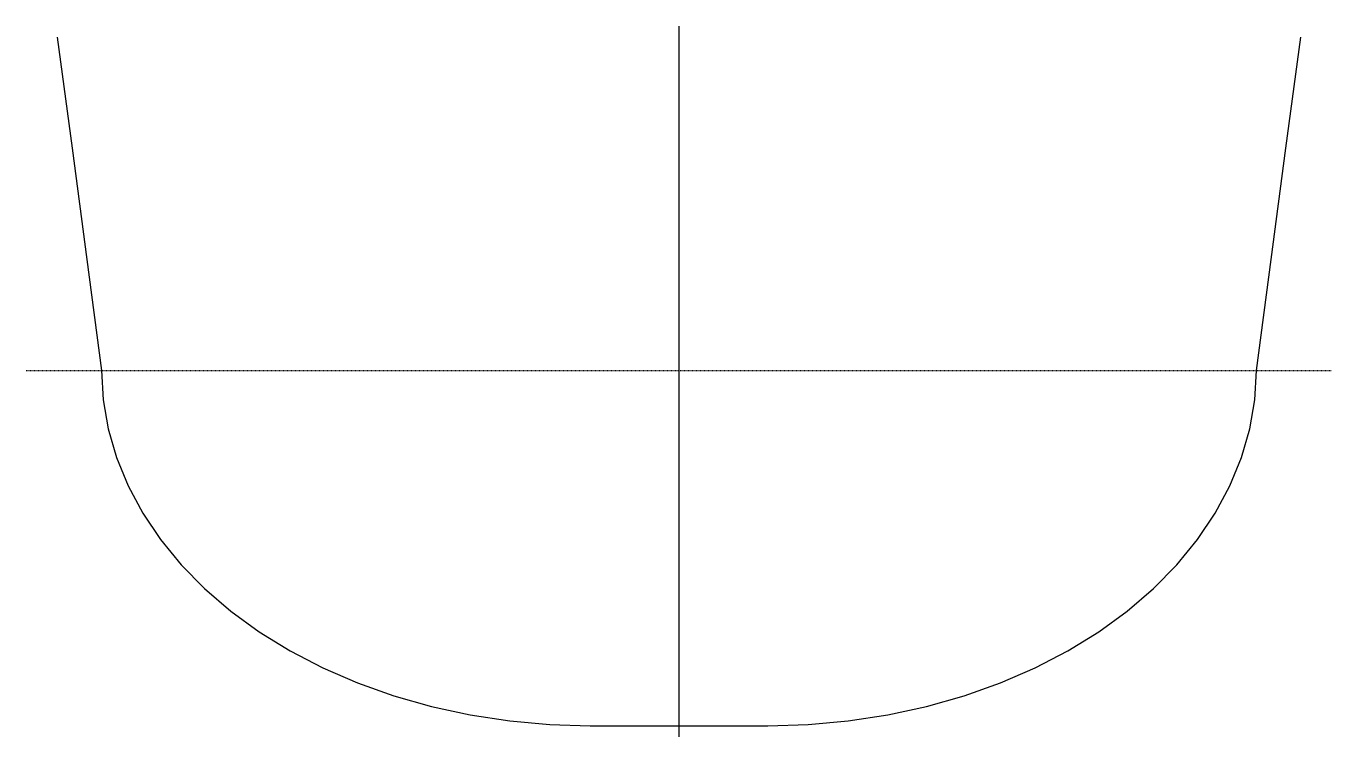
# Model space of a CAD drawing. Header units: millimetres. Extents: x -294 to 294, y -165 to 155.
import ezdxf

# ---------------------------------------------------------------- set-up
doc = ezdxf.new("R2010")
doc.units = ezdxf.units.MM
doc.linetypes.add('DASHED', pattern=[0.6, 0.3, -0.3])

msp = doc.modelspace()

# ---------------------------------------------------------------- linework, layer by layer
at = {"layer": 'CL', "color": 3}
msp.add_line((0, -165), (0, 155), dxfattribs=at)
at = {"layer": 'DWL', "color": 5, "linetype": 'DASHED'}
msp.add_line((-294, 0), (294, 0), dxfattribs=at)
at = {"layer": 'SECTION', "color": 1}
msp.add_lwpolyline([(-280, 150), (-273.33, 100), (-266.67, 50), (-260, 0), (-259.25, -13.21), (-257, -26.34), (-253.27, -39.28), (-248.08, -51.95), (-241.47, -64.27), (-233.48, -76.15), (-224.18, -87.51), (-213.61, -98.27), (-201.86, -108.37), (-189, -117.72), (-175.13, -126.26), (-160.33, -133.95), (-144.71, -140.72), (-128.37, -146.52), (-111.43, -151.33), (-94.01, -155.1), (-76.21, -157.82), (-58.17, -159.45), (-40, -160), (-20, -160), (0, -160), (20, -160), (40, -160), (58.17, -159.45), (76.21, -157.82), (94.01, -155.1), (111.43, -151.33), (128.37, -146.52), (144.71, -140.72), (160.33, -133.95), (175.13, -126.26), (189, -117.72), (201.86, -108.37), (213.61, -98.27), (224.18, -87.51), (233.48, -76.15), (241.47, -64.27), (248.08, -51.95), (253.27, -39.28), (257, -26.34), (259.25, -13.21), (260, 0), (266.67, 50), (273.33, 100), (280, 150)], dxfattribs=at)

doc.saveas('drawing.dxf')
